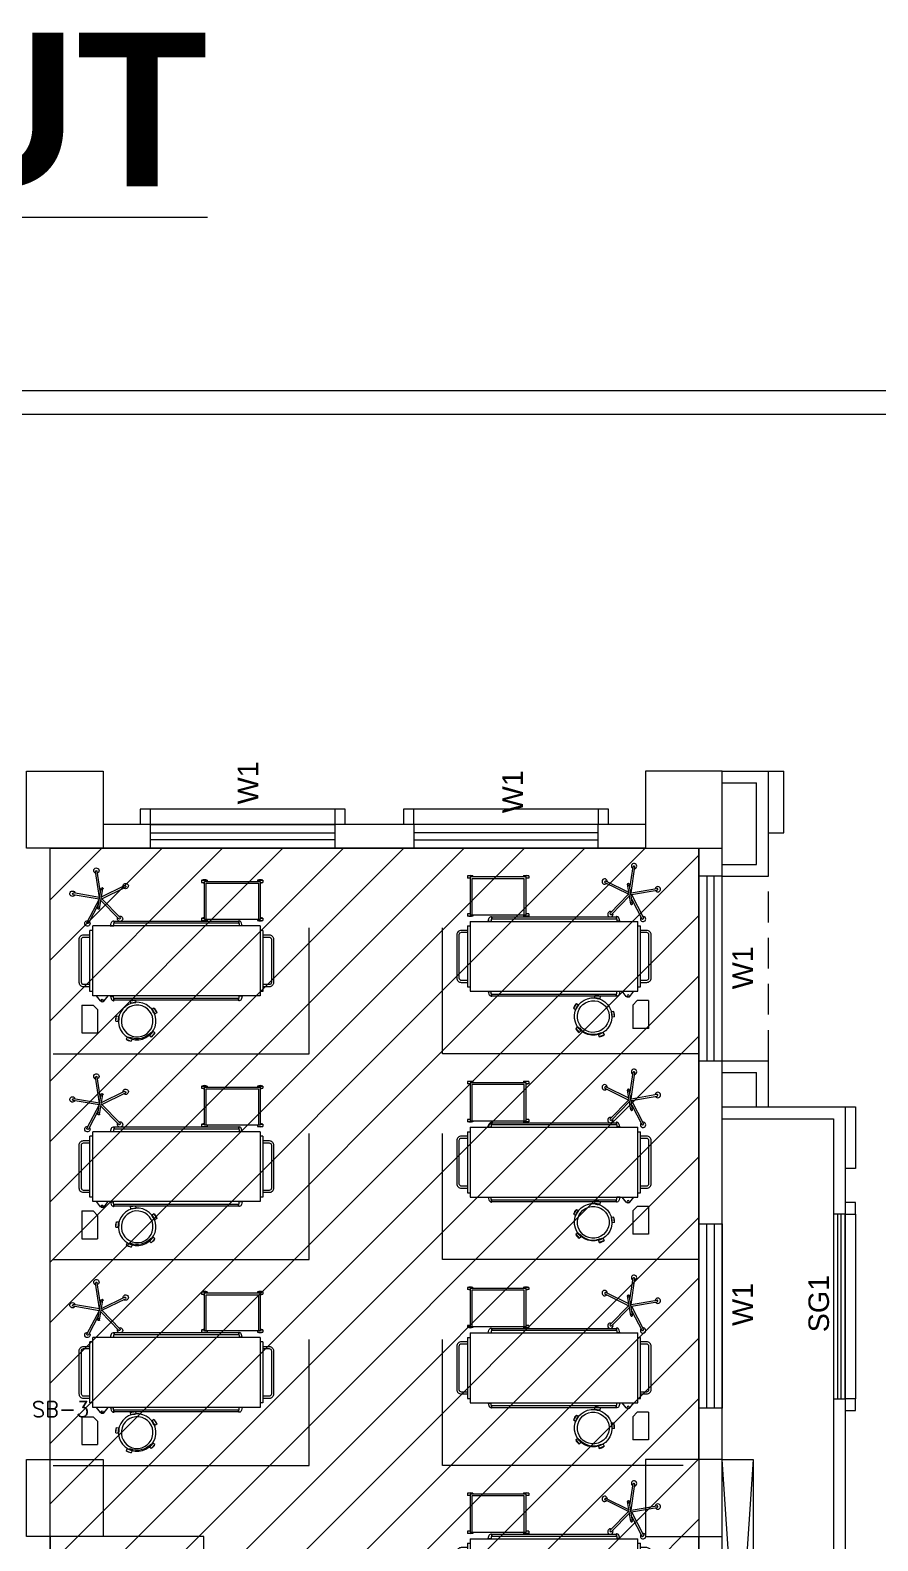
# Model space of a CAD drawing. Extents: x 3552052 to 4102982, y -707811 to -630695.
# Drawn here: x 3640957 to 3649228, y -645447 to -630710 of the extents above; entities that cross this region are included whole.
import ezdxf

# ---------------------------------------------------------------- set-up
doc = ezdxf.new("R2010")
doc.units = 0
doc.header["$LTSCALE"] = 6
doc.header["$MEASUREMENT"] = 0
doc.linetypes.add('CONTINU', pattern=[0])
doc.linetypes.add('HIDDEN', pattern=[0.375, 0.25, -0.125])
doc.layers.get('0').update_dxf_attribs({"linetype": 'CONTINUOUS', "lineweight": 0})
for name, color, linetype, lineweight in [('Bed', 33, 'CONTINUOUS', 0), ('COL', 5, 'CONTINUOUS', 0), ('D.F', 251, 'CONTINUOUS', 0), ('ELE-LIGHTING WIRRING', 7, 'CONTINUOUS', 0), ('TITLE', 7, 'CONTINUOUS', 0), ('WALL', 8, 'CONTINUOUS', 0)]:
    doc.layers.add(name, color=color, linetype=linetype, lineweight=lineweight)
doc.styles.add('ARIAL', font='arial.ttf')
doc.styles.add('ROMANS', font='romans.shx')
doc.linetypes.add('ZIGZAG', pattern='A,0.0001,-0.2,[131,ltypeshp.shx,S=0.2,R=0,X=-0.2,Y=0],-0.4,[131,ltypeshp.shx,S=0.2,R=180,X=0.2,Y=0],-0.2', length=0.8001)

# ---------------------------------------------------------------- blocks, each defined once
blk = doc.blocks.new('A$C6969112B')
at = {"layer": 'Bed', "color": 8}
for p, q in [((1421, 1704), (1464, 1956)), ((1438, 1701), (1481, 1953)), ((387, 1872), (116, 1872)), ((116, 1872), (116, 1719)), ((387, 1872), (387, 1762)), ((521, 1793), (1116, 1793)), ((521, 1766), (521, 1793)), ((1116, 1766), (1116, 1793)), ((1374, 1709), (1186, 1807)), ((1421, 1704), (1194, 1823)), ((343, 1719), (116, 1719)), ((343, 1719), (387, 1762)), ((428, 1689), (478, 1729)), ((428, 1654), (478, 1615)), ((478, 1766), (1160, 1766)), ((478, 131), (478, 1766)), ((1160, 131), (1160, 1766)), ((1409, 1685), (1229, 1510)), ((1425, 1676), (1242, 1497)), ((1324, 1707), (1324, 1710)), ((1329, 1699), (1522, 1666)), ((1332, 1716), (1525, 1683)), ((1340, 1697), (1343, 1714)), ((1425, 1676), (1538, 1447)), ((1438, 1701), (1691, 1738)), ((1443, 1679), (1554, 1454)), ((1483, 1690), (1694, 1721)), ((1512, 1667), (1515, 1685)), ((1530, 1671), (1531, 1675)), ((229, 1539), (227, 1517)), ((227, 1517), (279, 1511)), ((229, 1539), (281, 1533)), ((281, 1533), (279, 1511)), ((432, 1559), (432, 1557)), ((434, 343), (434, 1557)), ((451, 343), (451, 1557)), ((453, 1559), (453, 1557)), ((476, 1595), (476, 1561)), ((1162, 1595), (1162, 1561)), ((1185, 1559), (1185, 1557)), ((1186, 343), (1186, 1557)), ((1204, 343), (1204, 1557)), ((1205, 1559), (1205, 1557)), ((55, 1439), (34, 1391)), ((54, 1382), (34, 1391)), ((75, 1430), (54, 1382)), ((75, 1430), (55, 1439)), ((72, 1402), (64, 1406)), ((429, 1399), (408, 1396)), ((408, 1396), (414, 1344)), ((436, 1347), (414, 1344)), ((429, 1399), (436, 1347)), ((76, 1196), (91, 1212)), ((116, 1161), (76, 1196)), ((130, 1178), (91, 1212)), ((120, 1198), (114, 1191)), ((347, 1187), (301, 1160)), ((358, 1168), (347, 1187)), ((116, 1161), (130, 1178)), ((313, 1141), (301, 1160)), ((358, 1168), (313, 1141)), ((1234, 703), (1212, 703)), ((1212, 703), (1212, 650)), ((1223, 650), (1212, 650)), ((1223, 131), (1223, 676)), ((1223, 676), (1594, 676)), ((1223, 659), (1577, 659)), ((1234, 703), (1234, 676)), ((1577, 659), (1577, 148)), ((1605, 703), (1583, 703)), ((1583, 703), (1583, 676)), ((1594, 676), (1594, 131)), ((1605, 650), (1594, 650)), ((1605, 703), (1605, 650)), ((432, 340), (432, 343)), ((453, 340), (453, 343)), ((476, 304), (476, 339)), ((1162, 304), (1162, 339)), ((1185, 340), (1185, 343)), ((1205, 340), (1205, 343)), ((1223, 157), (1212, 157)), ((1212, 157), (1212, 105)), ((1577, 148), (1223, 148)), ((1605, 157), (1594, 157)), ((1605, 157), (1605, 105)), ((1160, 131), (478, 131)), ((521, 105), (521, 131)), ((1116, 105), (521, 105)), ((1116, 105), (1116, 131)), ((1234, 105), (1212, 105)), ((1594, 131), (1223, 131)), ((1234, 131), (1234, 105)), ((1583, 131), (1583, 105)), ((1605, 105), (1583, 105))]:
    blk.add_line(p, q, dxfattribs=at)
for points in [[(565, 1793), (565, 1854, -0.414214), (608, 1897), (1029, 1897, -0.414214), (1073, 1854), (1073, 1793)], [(587, 1793), (587, 1854, -0.414214), (608, 1875), (1029, 1875, -0.414214), (1051, 1854), (1051, 1793)], [(476, 1593), (451, 1585, 0.318781), (430, 1563), (430, 1559), (455, 1559), (455, 1563), (476, 1563)], [(1162, 1593), (1186, 1585, -0.318781), (1208, 1563), (1208, 1559), (1182, 1559), (1182, 1563), (1162, 1563)], [(476, 307), (451, 314, -0.318781), (430, 336), (430, 340), (455, 340), (455, 336), (476, 336)], [(1162, 307), (1186, 314, 0.318781), (1208, 336), (1208, 340), (1182, 340), (1182, 336), (1162, 336)], [(1073, 105), (1073, 44, -0.414214), (1029, 0), (608, 0, -0.414214), (565, 44), (565, 105)], [(1051, 105), (1051, 44, -0.414214), (1029, 22), (608, 22, -0.414214), (587, 44), (587, 105)]]:
    blk.add_lwpolyline(points, format="xyb", dxfattribs=at)
for points in [[(432, 1557), (453, 1557)], [(476, 1595), (478, 1595)], [(476, 1561), (478, 1561)], [(1162, 1595), (1160, 1595)], [(1162, 1561), (1160, 1561)], [(1205, 1557), (1185, 1557)], [(432, 343), (453, 343)], [(476, 339), (478, 339)], [(476, 304), (478, 304)], [(1162, 339), (1160, 339)], [(1162, 304), (1160, 304)], [(1205, 343), (1185, 343)]]:
    blk.add_lwpolyline(points, dxfattribs=at)
blk.add_circle((435, 1672), 9.27, dxfattribs=at)
for centre, radius, start, end in [((441, 1672), 21.4, 125.427, 234.573), ((1289, 676), 80.7, 161.0754, 198.9246), ((1158, 676), 80.7, 0, 18.9246), ((1660, 676), 80.7, 161.0754, 180), ((1529, 676), 80.7, 341.0754, 18.9246), ((1289, 131), 80.7, 161.0754, 198.9246), ((1529, 131), 80.7, 341.0754, 18.9246), ((1158, 131), 80.7, 341.0754, 0), ((1660, 131), 80.7, 180, 198.9246)]:
    blk.add_arc(centre, radius, start, end, dxfattribs=at)
at = {"layer": 'Bed', "color": 8, "extrusion": (0, 0, -1)}
for centre, major_axis, start_param, end_param in [((1474, 1962), (18.5, 18.5), 2.86537, 8.468881), ((1471, 1955), (4.94, 4.94), 4.096329, 5.660611), ((1427, 1691), (194, 194), -0.622575, -0.609545), ((1474, 1954), (4.94, 4.94), -0.609545, 0.954736), ((1184, 1818), (18.5, 18.5), 1.608733, 7.212244), ((1189, 1814), (4.94, 4.94), 2.839692, 4.403974), ((1427, 1691), (194, 194), 4.403974, 4.417003), ((1191, 1817), (4.94, 4.94), 4.417003, 5.981285), ((1331, 1705), (4.94, 4.94), 2.525533, 4.096329), ((1331, 1709), (4.94, 4.94), 4.096329, 5.667125), ((1523, 1672), (4.94, 4.94), 0.954736, 2.525533), ((1524, 1676), (4.94, 4.94), -0.61606, 0.954736), ((1699, 1730), (18.5, 18.5), 4.122007, 9.725518), ((1692, 1731), (4.94, 4.94), -0.930219, 0.634062), ((1693, 1728), (4.94, 4.94), 0.647092, 2.211374), ((1427, 1691), (-194, 194), 2.204859, 2.217888), ((232, 1332), (-182, 20), -0.000636, 6.282549), ((232, 1332), (-154, 17), -0.00023, 6.282955), ((261, 1590), (-57.1, 57.1), 3.707499, 4.368094), ((247, 1460), (-57.1, 57.1), 0.565907, 1.226501), ((1230, 1499), (18.5, 18.5), 0.352096, 5.955607), ((1234, 1505), (4.94, 4.94), 3.160366, 4.724648), ((1427, 1691), (-194, 194), 4.718133, 4.731162), ((1237, 1502), (4.94, 4.94), 1.583055, 3.147337), ((114, 1384), (-57.1, 57.1), 5.588367, 6.248962), ((232, 1332), (-123, 123), 4.624291, 5.911682), ((-5, 1437), (-57.1, 57.1), 2.446775, 3.107369), ((487, 1380), (-57.1, 57.1), 5.038602, 5.699197), ((357, 1363), (-57.1, 57.1), 1.897009, 2.557604), ((1549, 1444), (18.5, 18.5), -0.904541, 4.69897), ((1544, 1450), (4.94, 4.94), 1.903729, 3.468011), ((1427, 1691), (194, 194), 1.8907, 1.903729), ((1547, 1451), (4.94, 4.94), 0.326418, 1.8907), ((146, 1236), (-57.1, 57.1), 4.308534, 4.969129), ((61, 1137), (-57.1, 57.1), 1.166941, 1.827536), ((363, 1107), (-57.1, 57.1), 6.205277, 6.865872), ((296, 1220), (-57.1, 57.1), 3.063684, 3.724279)]:
    blk.add_ellipse(centre, major_axis=major_axis, ratio=1, start_param=start_param, end_param=end_param, dxfattribs=at)

msp = doc.modelspace()

# ---------------------------------------------------------------- hatches: boundary and pattern name
at = {"layer": 'D.F', "linetype": 'ByBlock'}
h = msp.add_hatch(dxfattribs=at)
h.set_pattern_fill('ANSI31', color=8, scale=3333, style=0)
h.set_pattern_definition([(45, (604798.23, 78814.76), (-294.59836, 294.59836), [])])
h.paths.add_polyline_path([(3641150.4, -638688.9), (3647480.4, -638688.9), (3647480.4, -655118.9), (3641150.4, -655118.9)])

# ---------------------------------------------------------------- linework, layer by layer
for points in [[(3654017.3, -634223.7), (3654017.3, -666235.1), (3608936.1, -666235.1), (3608936.1, -634223.7)], [(3653785.4, -634455.5), (3653785.4, -666003.3), (3609167.9, -666003.3), (3609167.9, -634455.5)]]:
    msp.add_lwpolyline(points, close=True)
at = {"layer": 'COL', "color": 8}
for points in [[(3641670.4, -638688.9), (3640920.4, -638688.9), (3640920.4, -637938.9), (3641670.4, -637938.9)], [(3640920.4, -645403.9), (3640920.4, -644653.9), (3641670.4, -644653.9), (3641670.4, -645403.9)]]:
    msp.add_lwpolyline(points, close=True, dxfattribs=at)
at = {"layer": 'D.F', "color": 8, "linetype": 'ByBlock'}
for p, q in [((3647710.4, -637938.9), (3648310.4, -637938.9)), ((3648160.4, -638963.5, -188437.6), (3648160.4, -637938.9, -101230.8)), ((3648310.4, -638538.9, -152397.2), (3648310.4, -637938.9, -101230.8)), ((3647710.4, -638053.9), (3648045.4, -638053.9)), ((3648045.4, -638848.5, -188437.6), (3648045.4, -638053.9, -101230.8)), ((3643930.4, -638308.9), (3642130.4, -638308.9)), ((3646500.4, -638308.9, -101230.8), (3644700.4, -638308.9, -101230.8)), ((3648160.4, -638538.9), (3648310.4, -638538.9)), ((3647710.4, -638848.5, -87206.9), (3648045.4, -638848.5, -169035.1)), ((3647710.4, -638963.5, -87206.9), (3648160.4, -638963.5, -188437.6)), ((3647710.4, -640763.9, 4.1), (3648160.4, -640763.9, -101226.7)), ((3648160.4, -641213.9, -101228.5), (3648160.4, -640763.9, -101226.7)), ((3647710.4, -640878.9, 4.1), (3648045.4, -640878.9, -81824.1)), ((3648045.4, -641213.9, -101228.4), (3648045.4, -640878.9, -101226.7)), ((3647710.4, -641213.9, -101230.8), (3648910.4, -641213.9, -101230.8)), ((3648910.4, -641213.9), (3648910.4, -652078.9)), ((3647710.4, -641328.9, -101230.8), (3648795.4, -641328.9, -101230.8)), ((3648795.4, -641328.9), (3648795.4, -651963.9)), ((3648910.4, -642261, -101230.8), (3648795.4, -642261)), ((3649010.4, -642261), (3649010.4, -644061))]:
    msp.add_line(p, q, dxfattribs=at)
at = {"layer": 'D.F', "color": 8, "lineweight": 0}
for p, q in [((3646960.4, -638458.9), (3641670.4, -638458.9)), ((3646960.4, -638688.9), (3641670.4, -638688.9)), ((3647480.4, -644654.1), (3647480.4, -638688.9)), ((3647710.4, -644654.1), (3647710.4, -638688.9)), ((3647480.4, -648403.9), (3647480.4, -645403.9)), ((3647710.4, -648403.9), (3647710.4, -645403.9))]:
    msp.add_line(p, q, dxfattribs=at)
at = {"layer": 'D.F', "color": 8, "linetype": 'HIDDEN', "ltscale": 200}
msp.add_line((3648160.4, -641213.9, -101230.8), (3648160.4, -638963.5, -101230.8), dxfattribs=at)
at = {"layer": 'D.F', "color": 8}
for points in [[(3646960.4, -638688.9), (3647710.4, -638688.9), (3647710.4, -637938.9), (3646960.4, -637938.9)], [(3646960.4, -645404.1), (3647710.4, -645404.1), (3647710.4, -644654.1), (3646960.4, -644654.1)]]:
    msp.add_lwpolyline(points, close=True, dxfattribs=at)
at = {"layer": 'D.F', "color": 8, "linetype": 'ByBlock'}
for points in [[(3642130.4, -638458.9), (3642130.4, -638308.9), (3642030.4, -638308.9), (3642030.4, -638458.9)], [(3644030.4, -638458.9), (3644030.4, -638308.9), (3643930.4, -638308.9), (3643930.4, -638458.9)], [(3648910.4, -642261), (3649010.4, -642261), (3649010.4, -642146), (3648910.4, -642146)], [(3648910.4, -644176), (3649010.4, -644176), (3649010.4, -644061), (3648910.4, -644061)]]:
    msp.add_lwpolyline(points, dxfattribs=at)
for points, elevation in [([(3644700.4, -638458.9), (3644700.4, -638308.9), (3644600.4, -638308.9), (3644600.4, -638458.9)], -101230.8), ([(3646600.4, -638458.9), (3646600.4, -638308.9), (3646500.4, -638308.9), (3646500.4, -638458.9)], -101230.8), ([(3648910.4, -641213.9), (3649010.4, -641213.9), (3649010.4, -641813.5), (3648910.4, -641813.5)], -202461.5), ([(3648910.4, -642261), (3649010.4, -642261), (3649010.4, -642146), (3648910.4, -642146)], -101230.8), ([(3648010.4, -644654.1), (3647710.4, -649154.1)], 27934.8), ([(3648010.4, -649154.1), (3647710.4, -644654.1)], 27934.8)]:
    msp.add_lwpolyline(points, dxfattribs=dict(at, elevation=elevation))
at = {"layer": 'D.F', "color": 8, "linetype": 'Continuous'}
for points in [[(3643930.4, -638458.9), (3643930.4, -638688.9), (3642130.4, -638688.9), (3642130.4, -638458.9)], [(3643930.4, -638538.9), (3643930.4, -638608.9), (3642130.4, -638608.9), (3642130.4, -638538.9)], [(3644700.4, -638458.9), (3644700.4, -638688.9), (3646500.4, -638688.9), (3646500.4, -638458.9)], [(3644700.4, -638538.9), (3644700.4, -638608.9), (3646500.4, -638608.9), (3646500.4, -638538.9)], [(3647710.4, -644154.1), (3647480.4, -644154.1), (3647480.4, -642354.1), (3647710.4, -642354.1)], [(3647630.4, -644154.1), (3647560.4, -644154.1), (3647560.4, -642354.1), (3647630.4, -642354.1)], [(3648870.4, -642261), (3648835.4, -642261), (3648835.4, -644061), (3648870.4, -644061)]]:
    msp.add_lwpolyline(points, close=True, dxfattribs=at)
at = {"layer": 'D.F', "color": 8, "linetype": 'Continuous', "elevation": 4.1}
for points in [[(3647710.4, -638963.9), (3647480.4, -638963.9), (3647480.4, -640763.9), (3647710.4, -640763.9)], [(3647630.4, -638963.9), (3647560.4, -638963.9), (3647560.4, -640763.9), (3647630.4, -640763.9)]]:
    msp.add_lwpolyline(points, close=True, dxfattribs=at)
at = {"layer": 'D.F', "color": 8, "linetype": 'ZIGZAG', "ltscale": 10, "flags": 128}
for points in [[(3641180.4, -640696.4), (3643679.9, -640696.4), (3643679.9, -639467.6)], [(3647480.4, -640696.4), (3644980.9, -640696.4), (3644980.9, -639467.6)], [(3641180.4, -642703.9), (3643679.9, -642703.9), (3643679.9, -641475.1)], [(3647480.4, -642703.9), (3644980.9, -642703.9), (3644980.9, -641475.1)], [(3641180.4, -644711.4), (3643679.9, -644711.4), (3643679.9, -643482.6)], [(3647330.4, -644711.4), (3644980.9, -644711.4), (3644980.9, -643482.6)]]:
    msp.add_lwpolyline(points, dxfattribs=at)
at = {"layer": 'D.F', "color": 8, "linetype": 'ByBlock'}
msp.add_lwpolyline([(3648795.4, -642261), (3648795.4, -644061), (3648910.4, -644061), (3648910.4, -642261)], close=True, dxfattribs=at)
at = {"layer": 'D.F', "color": 8, "linetype": 'ByBlock', "elevation": 27934.8}
msp.add_lwpolyline([(3647710.4, -649154.1), (3647710.4, -644654.1), (3648010.4, -644654.1), (3648010.4, -649154.1)], close=True, dxfattribs=at)
at = {"layer": 'D.F', "color": 8, "lineweight": 0, "ltscale": 15}
msp.add_lwpolyline([(3642650.4, -646003.9), (3642650.4, -645403.9), (3641150.4, -645403.9), (3641150.4, -646003.9)], close=True, dxfattribs=at)
at = {"layer": 'WALL', "color": 8, "linetype": 'ByBlock'}
for p, q in [((3641150.4, -644653.9), (3641150.4, -638688.9)), ((3641150.4, -648444.1), (3641150.4, -645403.9))]:
    msp.add_line(p, q, dxfattribs=at)
msp.add_lwpolyline([(3641150.4, -638688.9), (3647480.4, -638688.9), (3647480.4, -655118.9), (3641150.4, -655118.9)], close=True, dxfattribs=at)

# ---------------------------------------------------------------- block references
at = {"layer": 'D.F', "color": 8, "xscale": -1, "rotation": 270}
for p in [(3645119.2, -640564.5), (3645119.2, -642572), (3645119.2, -644579.5), (3645119.2, -646587)]:
    msp.add_blockref('A$C6969112B', p, dxfattribs=at)
at = {"layer": 'D.F', "color": 8, "rotation": 90}
for p in [(3643332.4, -640608.2), (3643332.4, -642615.7), (3643332.4, -644623.2)]:
    msp.add_blockref('A$C6969112B', p, dxfattribs=at)

# ---------------------------------------------------------------- texts
at = {"layer": 'D.F', "color": 8, "style": 'ARIAL', "width": 1}
for s, p in [('W1', (3643181.6, -638262.3)), ('W1', (3645764.6, -638348.9)), ('W1', (3648009.9, -640066.4, 4.1)), ('W1', (3648009.9, -643350.8)), ('SG1', (3648751.6, -643412.7))]:
    msp.add_text(s, height=200, rotation=90, dxfattribs=at).set_placement(p)
at = {"layer": 'ELE-LIGHTING WIRRING', "color": 200, "linetype": 'CONTINU', "insert": (3640973.8, -644088.1), "char_height": 150, "width": 349.838, "attachment_point": 1, "style": 'ROMANS'}
msp.add_mtext('{\\C256;SB-3}', dxfattribs=at)
at = {"layer": 'TITLE', "color": 6, "insert": (3633085.6, -630732.2), "char_height": 1500, "width": 36564.74, "attachment_point": 2, "style": 'ARIAL'}
msp.add_mtext('{\\L\\fArial|b1|i0|c0|p34;LIGHTING LAYOUT}', dxfattribs=at)

doc.saveas('drawing.dxf')
